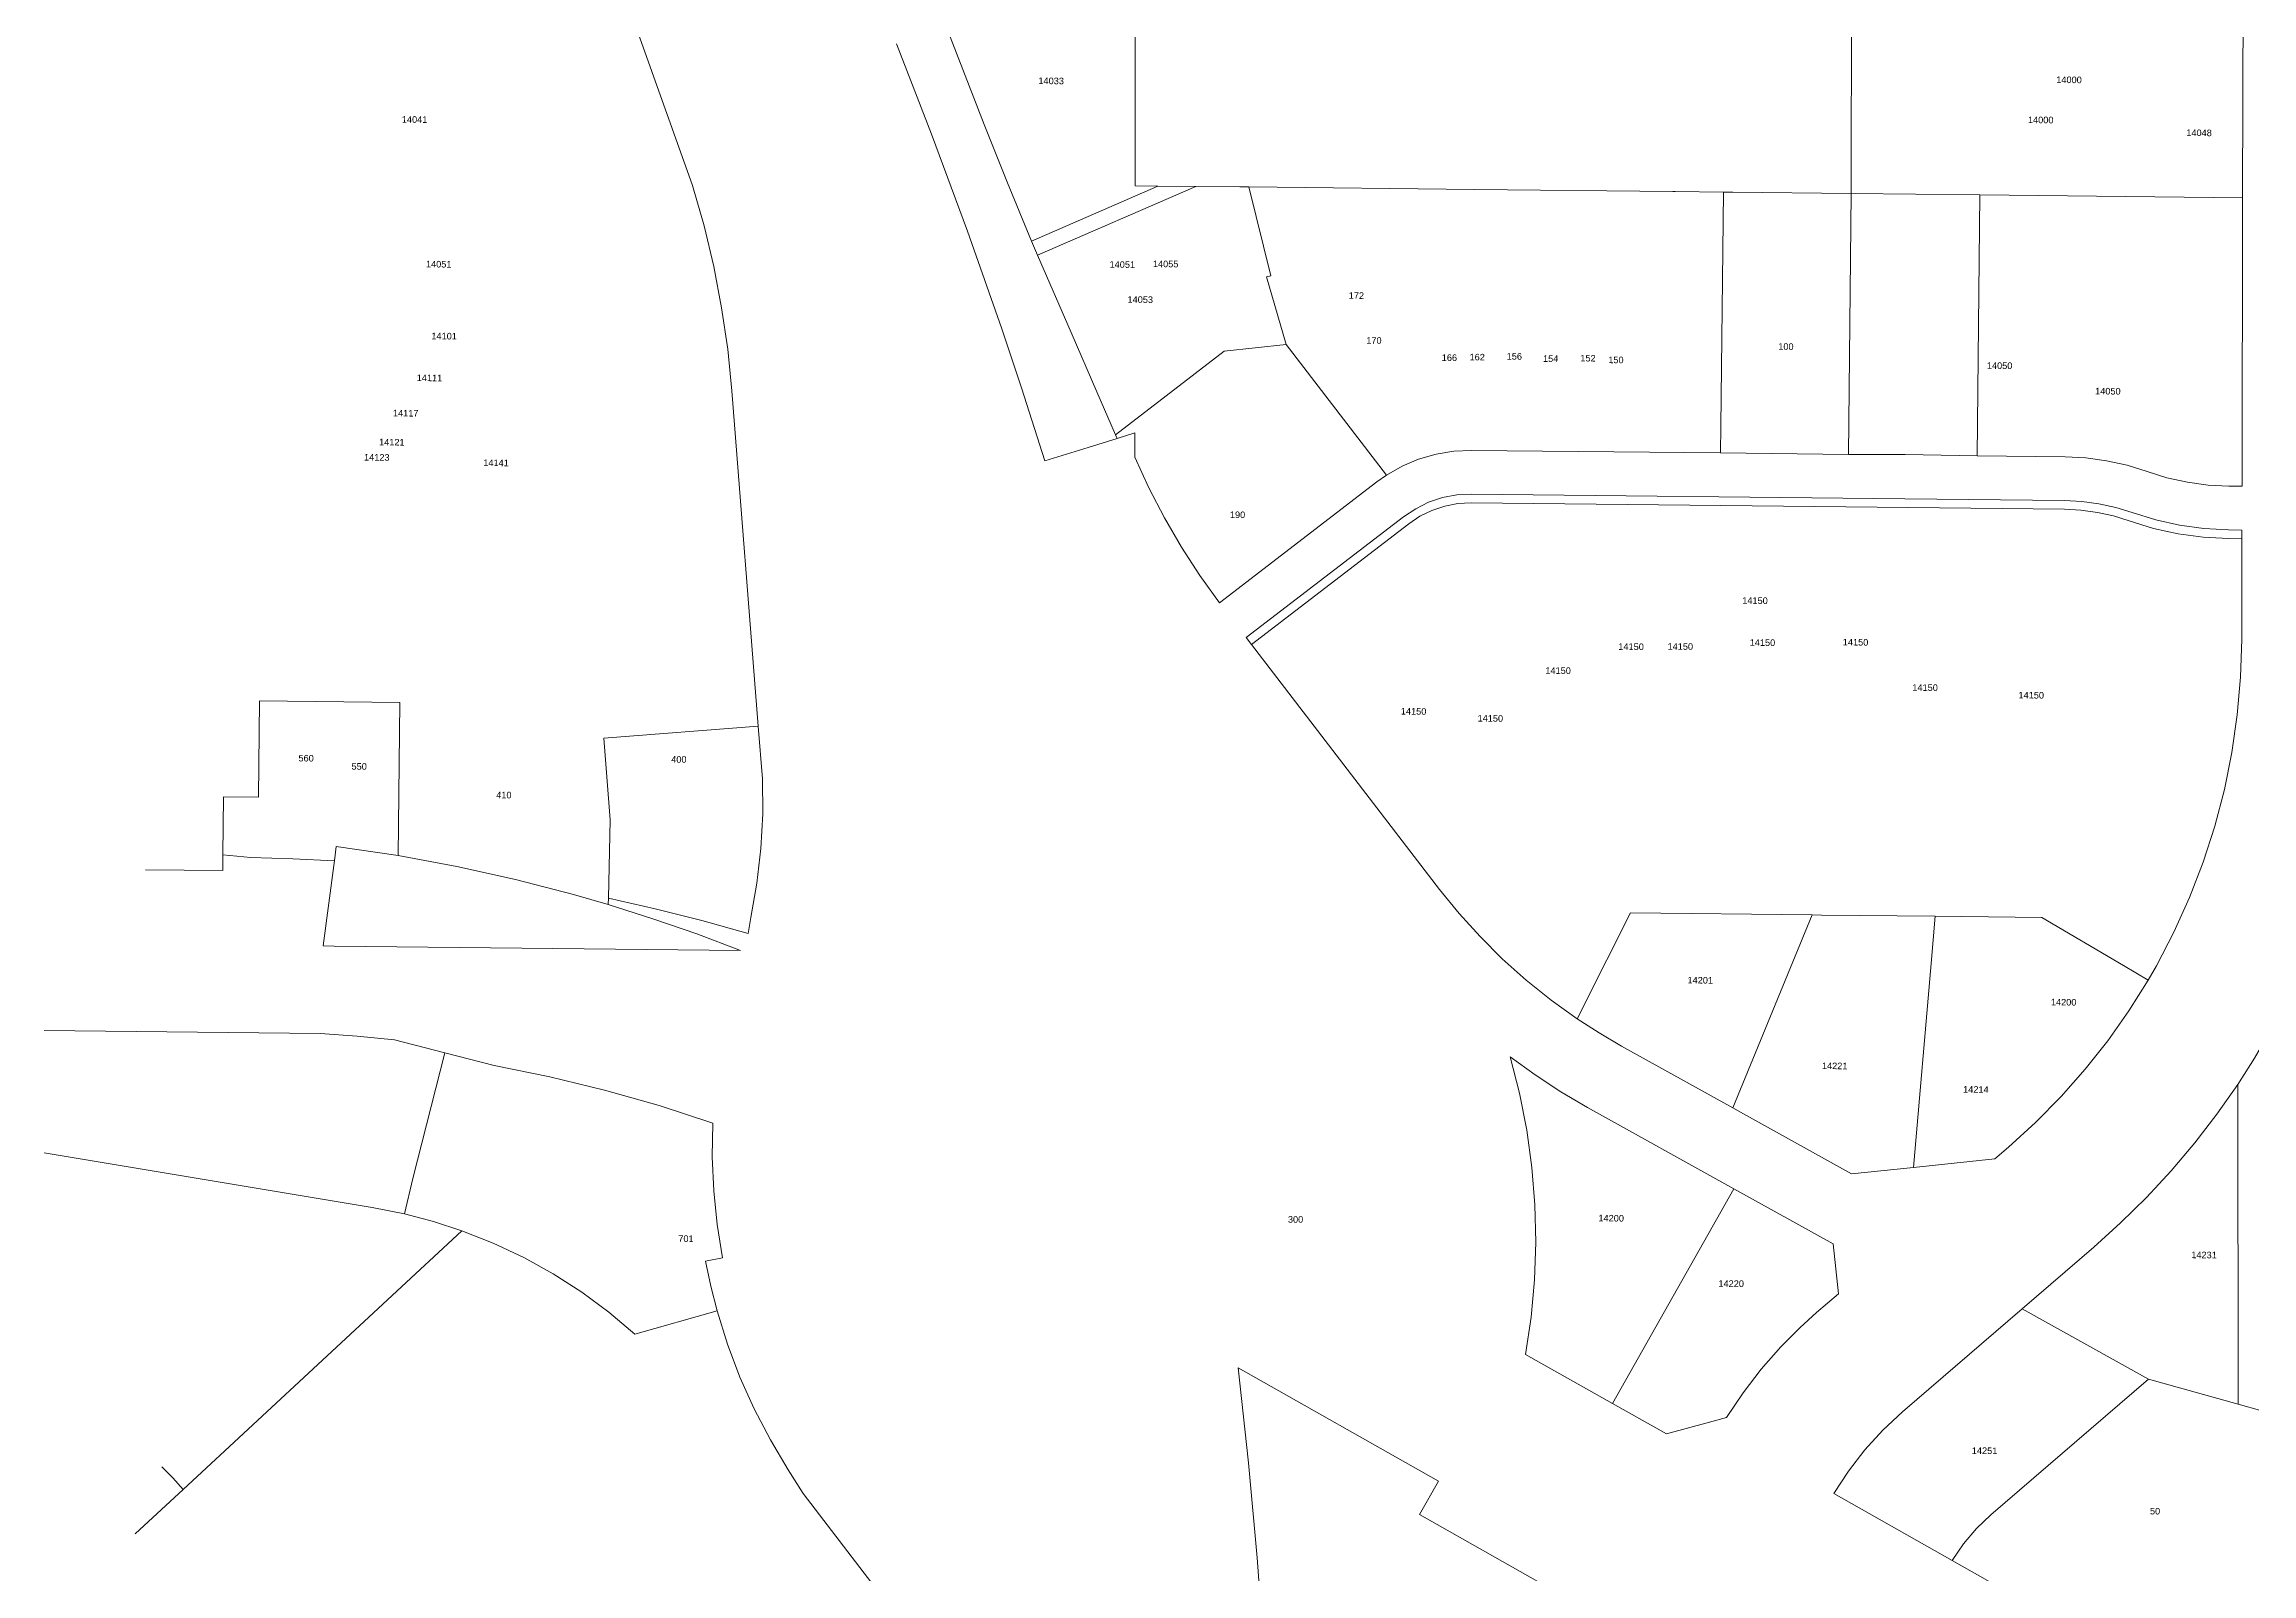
# Model space of a CAD drawing. Header units: feet. Extents: x 2808417 to 2820762, y 948624 to 970780.
# Drawn here: x 2809741 to 2812262, y 964867 to 966613 of the extents above; entities that cross this region are included whole.
import ezdxf
from ezdxf.enums import TextEntityAlignment as Align

# ---------------------------------------------------------------- set-up
doc = ezdxf.new("R2010")
doc.units = ezdxf.units.FT
doc.header["$LTSCALE"] = 0.015
doc.header["$MEASUREMENT"] = 0
doc.layers.add('Dakota County Addresses', color=7, linetype='Continuous')
doc.layers.add('Dakota County Parcels', color=7, linetype='Continuous')
doc.styles.add('Dimensions 100', font='arial.ttf')

# ---------------------------------------------------------------- blocks, each defined once
blk = doc.blocks.new('ACMAP_ANN_TEMPLATE_Dakota County Addresses')
at = {"layer": 'Dakota County Addresses', "style": 'Dimensions 100'}
blk.add_attdef('DakotaCountyAddress', text='', height=50, dxfattribs=at).set_placement((0, 0), align=Align.CENTER)

msp = doc.modelspace()

# ---------------------------------------------------------------- linework, layer by layer
at = {"layer": 'Dakota County Parcels', "lineweight": 5}
for p, q in [((2810664.1, 966912), (2810814.6, 966521.6)), ((2810987.5, 966891.6), (2810987.1, 966451.8)), ((2811804.6, 966442.9), (2811805.2, 966690)), ((2812251.6, 966438), (2812252.1, 966669.1)), ((2810412.2, 966647.4), (2810481.7, 966452.2)), ((2810714.8, 966613.7), (2810754.5, 966510.7)), ((2810868.7, 966388.7), (2811013.1, 966451.5)), ((2810875.6, 966372.4), (2811056.3, 966451.1)), ((2811013.1, 966451.5), (2810987.1, 966451.8)), ((2811056.3, 966451.1), (2811013.1, 966451.5)), ((2811142.1, 966349), (2811117, 966450.4)), ((2811801.4, 966145.1), (2811804.6, 966442.9)), ((2811951.6, 966441.3), (2811804.6, 966442.9)), ((2811948.4, 966143.5), (2811951.6, 966441.3)), ((2811951.6, 966441.3), (2812251.6, 966438)), ((2812251.6, 966438), (2812251, 966108.7)), ((2810868.7, 966388.7), (2810875.6, 966372.4)), ((2811142.1, 966349), (2811136.9, 966347.7)), ((2811136.9, 966347.7), (2811159.5, 966270.6)), ((2811088.8, 966262.9), (2811159.5, 966270.6)), ((2810526.8, 966217.7), (2810556.8, 965834.8)), ((2810964.7, 966167.6), (2810966.6, 966163.3)), ((2810966.6, 966163.3), (2810986.8, 966169.6)), ((2810986.8, 966169.6), (2810986.8, 966142)), ((2811371.3, 966149.7), (2811655.5, 966146.7)), ((2811655.5, 966146.7), (2811801.4, 966145.1)), ((2811801.4, 966145.1), (2811866.2, 966144.8)), ((2811866.2, 966144.8), (2811948.4, 966143.5)), ((2811948.4, 966143.5), (2812048.9, 966142.4)), ((2811083.4, 965975.6), (2811263.1, 966113.6)), ((2811274.1, 966121.4), (2811263.1, 966113.6)), ((2811370.7, 966089.7), (2812048.2, 966082.4)), ((2811370.8, 966099.7), (2811865.8, 966094.4)), ((2811865.8, 966094.4), (2812048.3, 966092.4)), ((2812235.9, 966108.9), (2812251, 966108.7)), ((2811113.9, 965935.9), (2811293.6, 966073.9)), ((2811120, 965928), (2811299.7, 966066)), ((2812235.3, 966048.9), (2812250.8, 966048.7)), ((2812235.4, 966058.9), (2812250.8, 966058.7)), ((2812250.6, 965934), (2812250.8, 966048.7)), ((2812250.8, 966048.7), (2812250.8, 966058.7)), ((2811113.9, 965935.9), (2811120, 965928)), ((2811120, 965928), (2811334.6, 965648.5)), ((2809986.3, 965753.7), (2809987.5, 965863.7)), ((2809987.5, 965863.7), (2810147.4, 965862)), ((2810147.4, 965862), (2810145.6, 965687)), ((2810380.3, 965821), (2810556.8, 965834.8)), ((2810556.8, 965834.8), (2810561.5, 965774.7)), ((2810387.6, 965727.9), (2810380.3, 965821)), ((2809945.6, 965688), (2809946.3, 965754.1)), ((2809946.3, 965754.1), (2809986.3, 965753.7)), ((2810385.7, 965638.3), (2810387.6, 965727.9)), ((2809945.4, 965670), (2809945.6, 965688)), ((2809945.6, 965688), (2809977.5, 965684.9)), ((2810145.6, 965687), (2810074.9, 965697.5)), ((2809857.3, 965670.9), (2809945.4, 965670)), ((2810072.1, 965675.7), (2810060.1, 965584)), ((2810385.5, 965631.1), (2810385.7, 965638.3)), ((2810545.2, 965597.9), (2810548.3, 965616.3)), ((2811525.8, 965568), (2811552.7, 965621.5)), ((2811552.7, 965621.5), (2811759.9, 965619.3)), ((2811737.9, 965565.7), (2811759.9, 965619.3)), ((2811896, 965564), (2811900.7, 965617.9)), ((2811900.7, 965617.9), (2812022.4, 965616.5)), ((2812022.4, 965616.5), (2812115.4, 965561.6)), ((2811491.7, 965500.5), (2811525.8, 965568)), ((2811669.6, 965398.9), (2811737.9, 965565.7)), ((2811875.7, 965330.8), (2811896, 965564)), ((2812115.4, 965561.6), (2812143.8, 965544.9)), ((2812143.8, 965544.9), (2812153.2, 965561.2)), ((2809741.5, 965487.5), (2810056.4, 965484.1)), ((2810141.3, 965476.6), (2810199, 965461.9)), ((2810162.4, 965318.5), (2810199, 965461.9)), ((2810199, 965461.9), (2810255.4, 965447.5)), ((2811542.5, 965469.5), (2811669.6, 965398.9)), ((2812246.5, 965060.6), (2812246.1, 965425.8)), ((2811503.6, 965399.6), (2811670.8, 965306.7)), ((2810116.1, 965285.3), (2809741.4, 965347.8)), ((2811805.1, 965323.6), (2811875.7, 965330.8)), ((2811875.7, 965330.8), (2811968.7, 965341)), ((2811968.7, 965341), (2811984.4, 965354.2)), ((2810162.4, 965318.5), (2810153, 965277.9)), ((2811532.2, 965061.4), (2811670.8, 965306.7)), ((2811670.8, 965306.7), (2811784.2, 965243.7)), ((2810153, 965277.9), (2810116.1, 965285.3)), ((2810218.3, 965258.7), (2809900.3, 964963.4)), ((2811784.2, 965243.7), (2811790, 965186.8)), ((2811999.9, 965169.6), (2812081.5, 965239.8)), ((2810516.1, 965227.8), (2810496.4, 965224)), ((2811765.2, 965165.4), (2811790, 965186.8)), ((2810509.8, 965167.2), (2810415.7, 965140.8)), ((2811863.1, 965051.8), (2811999.9, 965169.6)), ((2811999.9, 965169.6), (2812144.2, 965089.3)), ((2811432.9, 965117.5), (2811532.2, 965061.4)), ((2811104.7, 965102.2), (2811333.3, 964972.9)), ((2811964.2, 964934.3), (2812144.2, 965089.3)), ((2812144.2, 965089.3), (2812246.5, 965060.6)), ((2811532.2, 965061.4), (2811593.6, 965026.7)), ((2812246.5, 965060.6), (2812300.5, 965045.3)), ((2810591, 964985.6), (2810608, 964958.9)), ((2809900.3, 964963.4), (2809845.5, 964912.5)), ((2810608, 964958.9), (2810781.5, 964732.6)), ((2811333.3, 964972.9), (2811311.6, 964934.6)), ((2811785, 964958.7), (2811919.9, 964882.4)), ((2811311.6, 964934.6), (2811458.4, 964851.6)), ((2811919.9, 964882.4), (2812165, 964743.8))]:
    msp.add_line(p, q, dxfattribs=at)
for points in [[(2810814.6, 966521.6), (2810841.3, 966455), (2810868.7, 966388.7)], [(2810883.8, 966137.6), (2810857.2, 966221.1), (2810834.7, 966288.4), (2810795.6, 966399.9), (2810754.5, 966510.7)], [(2810526.8, 966217.7), (2810522, 966265.3), (2810515, 966312.6), (2810506, 966359.6), (2810494.9, 966406.2), (2810481.7, 966452.2)], [(2811117, 966450.4), (2811106.8, 966450.5), (2811056.3, 966451.1)], [(2811658.7, 966444.5), (2811603.6, 966445.1), (2811600.9, 966445.1), (2811374.6, 966447.6), (2811117, 966450.4)], [(2811655.5, 966146.7), (2811655.8, 966177.2), (2811658.7, 966444.5)], [(2811804.6, 966442.9), (2811669.6, 966444.4), (2811666.9, 966444.4), (2811658.7, 966444.5)], [(2810875.6, 966372.4), (2810914, 966284.2), (2810943.4, 966216.4), (2810964.7, 966167.6)], [(2811159.5, 966270.6), (2811212.5, 966201.6), (2811274.1, 966121.4)], [(2810964.7, 966167.6), (2811022.6, 966212.1), (2811088.8, 966262.9)], [(2810883.8, 966137.6), (2810933.3, 966153), (2810966.6, 966163.3)], [(2810986.8, 966142), (2811002.8, 966106.9), (2811020.5, 966072.6), (2811039.9, 966039.3), (2811060.9, 966006.9), (2811083.4, 965975.6)], [(2811371.3, 966149.7), (2811350.8, 966148.7), (2811330.6, 966145.3), (2811310.8, 966139.6), (2811291.9, 966131.6), (2811274.1, 966121.4)], [(2812142.4, 966125.6), (2812119.6, 966132.7), (2812096.3, 966137.9), (2812072.7, 966141.2), (2812048.9, 966142.4)], [(2812142.4, 966125.6), (2812165.2, 966118.5), (2812188.5, 966113.3), (2812212.1, 966110.1), (2812235.9, 966108.9)], [(2811370.8, 966099.7), (2811354.3, 966098.8), (2811338, 966095.7), (2811322.2, 966090.4), (2811307.4, 966083.1), (2811293.6, 966073.9)], [(2811370.7, 966089.7), (2811355.5, 966088.9), (2811340.5, 966086), (2811326, 966081.2), (2811312.3, 966074.5), (2811299.7, 966066)], [(2812125.5, 966078.6), (2812106.7, 966084.4), (2812087.5, 966088.7), (2812068, 966091.4), (2812048.3, 966092.4)], [(2812122.1, 966069.2), (2812104.1, 966074.8), (2812085.7, 966078.9), (2812067, 966081.4), (2812048.2, 966082.4)], [(2812122.1, 966069.2), (2812149.7, 966060.6), (2812177.9, 966054.3), (2812206.5, 966050.4), (2812235.3, 966048.9)], [(2812125.5, 966078.6), (2812152.3, 966070.2), (2812179.6, 966064.1), (2812207.4, 966060.3), (2812235.4, 966058.9)], [(2812153.2, 965561.2), (2812173.2, 965599.5), (2812191, 965639), (2812206.6, 965679.4), (2812219.8, 965720.5), (2812230.8, 965762.4), (2812239.3, 965804.8), (2812245.5, 965847.7), (2812249.3, 965890.8), (2812250.6, 965934)], [(2810548.3, 965616.3), (2810555.3, 965655.5), (2810559.8, 965695.1), (2810561.9, 965734.9), (2810561.5, 965774.7)], [(2809977.5, 965684.9), (2810025.2, 965683.5), (2810072.8, 965681.1)], [(2810072.1, 965675.7), (2810072.8, 965681.1), (2810074.9, 965697.5)], [(2810385.5, 965631.1), (2810345.8, 965642.5), (2810279.6, 965659.6), (2810212.8, 965674.4), (2810145.6, 965687)], [(2810385.7, 965638.3), (2810439.2, 965626.2), (2810492.4, 965612.8), (2810545.2, 965597.9)], [(2811334.6, 965648.5), (2811357, 965620.9), (2811380.9, 965594.5), (2811406, 965569.3)], [(2810536.6, 965578.8), (2810486.7, 965597.6), (2810436.4, 965615), (2810385.5, 965631.1)], [(2811759.9, 965619.3), (2811770.7, 965619.2), (2811900.7, 965617.9)], [(2810060.1, 965584), (2810072.6, 965583.8), (2810536.6, 965578.8)], [(2811406, 965569.3), (2811433.4, 965544.8), (2811462, 965521.9), (2811491.7, 965500.5)], [(2811984.4, 965354.2), (2812015.2, 965382.2), (2812044.3, 965411.9), (2812071.9, 965443.1), (2812097.7, 965475.7), (2812121.7, 965509.7), (2812143.8, 965544.9)], [(2812246.1, 965425.8), (2812265.2, 965455.7), (2812283.1, 965486.4), (2812299.9, 965517.7)], [(2810141.3, 965476.6), (2810098.9, 965480.8), (2810056.4, 965484.1)], [(2811491.7, 965500.5), (2811516.8, 965484.6), (2811542.5, 965469.5)], [(2811415.3, 965457.1), (2811443.8, 965436.6), (2811473.3, 965417.4), (2811503.6, 965399.6)], [(2811432.9, 965117.5), (2811439.2, 965159.9), (2811443, 965202.6), (2811444.5, 965245.5), (2811443.5, 965288.3), (2811440, 965331.1), (2811434.2, 965373.5), (2811425.9, 965415.6), (2811415.3, 965457.1)], [(2810504.9, 965381.6), (2810443.5, 965401.6), (2810381.4, 965419.3), (2810318.7, 965434.6), (2810255.4, 965447.5)], [(2812081.5, 965239.8), (2812112.3, 965267.6), (2812141.9, 965296.8), (2812170.1, 965327.3), (2812196.9, 965359), (2812222.2, 965391.8), (2812246.1, 965425.8)], [(2810504.9, 965381.6), (2810504.3, 965343), (2810506, 965304.3), (2810509.9, 965265.9), (2810516.1, 965227.8)], [(2811669.6, 965398.9), (2811678.4, 965394), (2811805.1, 965323.6)], [(2810218.3, 965258.7), (2810185.9, 965269.2), (2810153, 965277.9)], [(2810415.7, 965140.8), (2810386.2, 965165.6), (2810355.2, 965188.5), (2810322.8, 965209.4), (2810289, 965228.1), (2810254.2, 965244.5), (2810218.3, 965258.7)], [(2810496.4, 965224), (2810502.5, 965195.5), (2810509.8, 965167.2)], [(2810509.8, 965167.2), (2810521.8, 965129.1), (2810535.9, 965091.7), (2810552.2, 965055.3), (2810570.6, 965019.9), (2810591, 964985.6)], [(2811765.2, 965165.4), (2811746.4, 965148.4), (2811728.4, 965130.4)], [(2811728.4, 965130.4), (2811724.4, 965126.3), (2811702, 965100.7), (2811681.2, 965073.6), (2811662.2, 965045.4)], [(2811134.5, 964776.7), (2811126.4, 964885.3), (2811116.4, 964993.9), (2811104.7, 965102.2)], [(2811593.6, 965026.7), (2811642.9, 965040.1), (2811662.2, 965045.4)], [(2811863.1, 965051.8), (2811840.8, 965031), (2811820.3, 965008.4), (2811801.6, 964984.3), (2811785, 964958.7)], [(2809900.3, 964963.4), (2809888.3, 964976.7), (2809875.7, 964989.3)], [(2811964.2, 964934.3), (2811947.7, 964918.6), (2811932.9, 964901.2), (2811919.9, 964882.4)]]:
    msp.add_lwpolyline(points, dxfattribs=at)

# ---------------------------------------------------------------- block references
at = {"layer": 'Dakota County Addresses', "lineweight": 5, "xscale": 0.15, "yscale": 0.15, "zscale": 0.15, "rotation": 359.5015230000861}
for p, values in [((2810891.2, 966567.8), {'DakotaCountyAddress': '14033'}), ((2812053.3, 966569), {'DakotaCountyAddress': '14000'}), ((2812053.3, 966569), {'DakotaCountyAddress': '14000'}), ((2812053.3, 966569), {'DakotaCountyAddress': '14000'}), ((2810164.4, 966523.7), {'DakotaCountyAddress': '14041'}), ((2812021, 966523.2), {'DakotaCountyAddress': '14000'}), ((2812201.8, 966508.5), {'DakotaCountyAddress': '14048'}), ((2810191.9, 966358.5), {'DakotaCountyAddress': '14051'}), ((2810972.4, 966358.1), {'DakotaCountyAddress': '14051'}), ((2811021.9, 966358.8), {'DakotaCountyAddress': '14055'}), ((2810992.9, 966318.1), {'DakotaCountyAddress': '14053'}), ((2811239.7, 966322.7), {'DakotaCountyAddress': '172'}), ((2810198.1, 966276.4), {'DakotaCountyAddress': '14101'}), ((2811259.7, 966271.4), {'DakotaCountyAddress': '170'}), ((2811730.1, 966264.5), {'DakotaCountyAddress': '100'}), ((2811345.9, 966251.8), {'DakotaCountyAddress': '166'}), ((2811377.6, 966252.4), {'DakotaCountyAddress': '162'}), ((2811420, 966253.3), {'DakotaCountyAddress': '156'}), ((2811461.5, 966250.7), {'DakotaCountyAddress': '154'}), ((2811504.1, 966251.2), {'DakotaCountyAddress': '152'}), ((2811536, 966249.2), {'DakotaCountyAddress': '150'}), ((2811974.1, 966242.7), {'DakotaCountyAddress': '14050'}), ((2810181.4, 966228.7), {'DakotaCountyAddress': '14111'}), ((2812097.7, 966213.5), {'DakotaCountyAddress': '14050'}), ((2812097.7, 966213.5), {'DakotaCountyAddress': '14050'}), ((2812097.7, 966213.5), {'DakotaCountyAddress': '14050'}), ((2812097.7, 966213.5), {'DakotaCountyAddress': '14050'}), ((2812097.7, 966213.5), {'DakotaCountyAddress': '14050'}), ((2810154.2, 966188.4), {'DakotaCountyAddress': '14117'}), ((2810138.4, 966155.3), {'DakotaCountyAddress': '14121'}), ((2810121.2, 966138), {'DakotaCountyAddress': '14123'}), ((2810257.4, 966131.7), {'DakotaCountyAddress': '14141'}), ((2811104, 966072.4), {'DakotaCountyAddress': '190'}), ((2811694.8, 965974.4), {'DakotaCountyAddress': '14150'}), ((2811553.3, 965921.8), {'DakotaCountyAddress': '14150'}), ((2811609.5, 965922), {'DakotaCountyAddress': '14150'}), ((2811703.3, 965926.5), {'DakotaCountyAddress': '14150'}), ((2811809.6, 965926.9), {'DakotaCountyAddress': '14150'}), ((2811470, 965894.5), {'DakotaCountyAddress': '14150'}), ((2811889, 965875.1), {'DakotaCountyAddress': '14150'}), ((2812010.2, 965866.4), {'DakotaCountyAddress': '14150'}), ((2811305, 965848), {'DakotaCountyAddress': '14150'}), ((2811392.6, 965840), {'DakotaCountyAddress': '14150'}), ((2810040.5, 965794.5), {'DakotaCountyAddress': '560'}), ((2810101.1, 965785.1), {'DakotaCountyAddress': '550'}), ((2810466.1, 965793.1), {'DakotaCountyAddress': '400'}), ((2810266.3, 965752.4), {'DakotaCountyAddress': '410'}), ((2811632.3, 965541), {'DakotaCountyAddress': '14201'}), ((2812047.2, 965515.9), {'DakotaCountyAddress': '14200'}), ((2811785.8, 965443.2), {'DakotaCountyAddress': '14221'}), ((2811947, 965416.3), {'DakotaCountyAddress': '14214'}), ((2811170.2, 965267.9), {'DakotaCountyAddress': '300'}), ((2811530.6, 965269.3), {'DakotaCountyAddress': '14200'}), ((2810474.2, 965245.9), {'DakotaCountyAddress': '701'}), ((2812207.5, 965227.3), {'DakotaCountyAddress': '14231'}), ((2811667.6, 965194.6), {'DakotaCountyAddress': '14220'}), ((2811956.9, 965003.8), {'DakotaCountyAddress': '14251'}), ((2812151.6, 964934.8), {'DakotaCountyAddress': '50'})]:
    msp.add_blockref('ACMAP_ANN_TEMPLATE_Dakota County Addresses', p, dxfattribs=at).add_auto_attribs(values)

doc.saveas('drawing.dxf')
